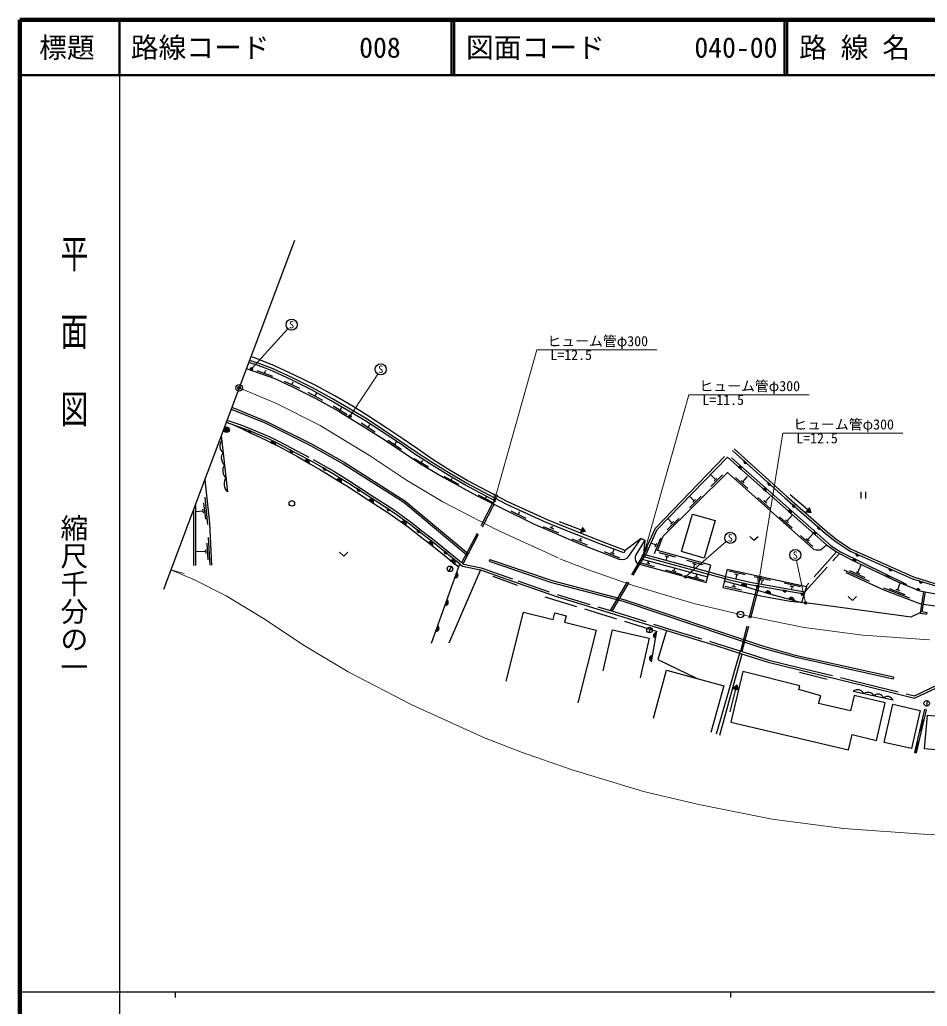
# Model space of a CAD drawing. Units: millimetres at full size, sheet at 1:1000; details may follow other scales. Extents: x 40000 to 680000, y 20000 to 380000.
# Drawn here: x 40000 to 203468, y 202409 to 380000 of the extents above; entities that cross this region are included whole.
import ezdxf
from ezdxf.enums import TextEntityAlignment as Align

# ---------------------------------------------------------------- set-up
doc = ezdxf.new("R2010")
doc.units = ezdxf.units.MM
doc.header["$LTSCALE"] = 1000
doc.header["$PDMODE"] = 32
doc.header["$PDSIZE"] = 500
doc.linetypes.add('CHAIN', pattern=[18.5, 12, -1.5, 3.5, -1.5])
doc.linetypes.add('DASHED', pattern=[7.5, 6, -1.5])
for name, color, linetype, lineweight in [('M-BGD', 7, 'Continuous', 25), ('M-BMK', 2, 'CHAIN', 13), ('M-BMK-OTRS', 5, 'Continuous', 25), ('M-BMK-SRVR', 3, 'Continuous', 25), ('M-STR-HTXT', 7, 'Continuous', 13), ('M-STR-STRC', 7, 'Continuous', 25), ('M-TTL', 2, 'Continuous', 140), ('M-TTL-BAND', 7, 'Continuous', 25), ('M-TTL-LINE', 7, 'Continuous', 50)]:
    doc.layers.add(name, color=color, linetype=linetype, lineweight=lineweight)
doc.layers.add('M-OTRS', color=6, linetype='Continuous')
doc.layers.add('M-TTL-TXT', color=7, linetype='Continuous')
doc.styles.add('@ＭＳ ゴシック', font='')
doc.styles.add('ＭＳ ゴシック', font='')
doc.styles.get('@ＭＳ ゴシック').set_extended_font_data('@MS Gothic')
doc.styles.get('ＭＳ ゴシック').set_extended_font_data('MS Gothic')

# ---------------------------------------------------------------- blocks, each defined once
blk = doc.blocks.new('open_arrow')
at = {"color": 0, "linetype": 'Continuous', "lineweight": -2}
blk.add_lwpolyline([(7.5, 1.25), (0, 0), (7.5, -1.25)], dxfattribs=at)

msp = doc.modelspace()

# ---------------------------------------------------------------- hatches: boundary and pattern name
at = {"layer": 'M-BGD'}
for points in [[(76764, 306262, -1), (77754, 306120, -1)], [(81737, 305869), (81161, 306113, 0.84072)], [(85185, 303917, -0.82183), (86079, 303489)], [(88729, 302576), (89282, 302283, -0.84072)], [(91310, 300608, -0.82183), (92158, 300095)], [(170442, 300609), (170907, 300190, -0.84072)], [(94705, 299332), (95245, 299015, -0.84072)], [(169920, 299114), (169451, 299528, -0.84072)], [(97086, 297209, -0.82183), (97930, 296689)], [(174776, 296700), (175241, 296281, -0.84072)], [(101328, 295245), (100805, 295588, 0.84072)], [(174392, 295164), (173922, 295578, -0.84072)], [(102871, 293517, -0.82183), (103702, 292977)], [(106733, 291726), (106208, 292067, 0.84072)], [(178943, 291144), (178474, 291558, -0.84072)], [(179181, 292761), (179652, 292349, -0.84072)], [(181623, 291379), (182555, 291236), (182275, 292137)], [(108768, 289577, -0.82183), (109579, 289007)], [(111651, 288152), (112138, 287760, -0.84072)], [(140998, 287670), (141923, 287855), (141352, 288605)], [(183364, 287239), (182895, 287654, -0.84072)], [(183718, 288787), (184189, 288375, -0.84072)], [(113583, 285892, -0.82183), (114371, 285291)], [(116500, 284329), (116985, 283934, -0.84072)], [(117621, 282645, -0.82183), (118390, 282020)], [(190592, 282420), (190028, 282690, -0.84072)], [(190574, 283888), (191148, 283640, -0.84072)], [(196567, 281238), (197139, 280983, -0.84072)], [(118706, 280485, -0.82183), (118374, 279551)], [(196604, 279540), (196040, 279810, -0.84072)], [(202036, 278966), (202635, 278782, -0.84072)], [(169958, 278175, -0.82183), (170915, 277919)], [(172604, 278151), (173221, 278044, -0.84072)], [(174311, 276910, -0.82183), (175260, 276626)], [(177475, 277309), (178092, 277202, -0.84072)], [(202134, 277165), (201555, 277403, -0.84072)], [(116953, 275560, -0.82183), (116621, 274627)], [(178525, 275730, -0.82183), (179480, 275468)], [(180678, 276755), (181294, 276648, -0.84072)], [(115281, 270861, -0.82183), (114949, 269927)], [(154472, 268682, -0.82183), (154644, 269657)], [(153749, 264574, -0.82183), (153921, 265550)], [(169421, 259350), (169137, 260250), (168453, 259600)], [(202828, 253893), (202536, 253960), (202089, 252011), (202381, 251944)], [(201934, 249994), (201641, 250062), (201194, 248112), (201487, 248045)]]:
    msp.add_hatch(color=256, dxfattribs=at).paths.add_polyline_path(points)
at = {"layer": 'M-STR-HTXT'}
for points in [[(81991, 317153, -1), (81492, 317134, -1)], [(99731, 308651, -1), (99240, 308554, -1)], [(160154, 279706, -1), (159655, 279746, -1)], [(181655, 275235, -1), (181379, 274818, -1)]]:
    msp.add_hatch(color=256, dxfattribs=at).paths.add_polyline_path(points)

# ---------------------------------------------------------------- linework, layer by layer
at = {"layer": 'M-BGD'}
for p, q in [((82688, 316848), (85518, 315854)), ((84103, 316351), (84302, 316917)), ((87651, 314925), (90374, 313665)), ((89012, 314295), (89264, 314839)), ((91876, 312938), (94523, 311524)), ((93199, 312231), (93482, 312760)), ((96436, 310499), (98998, 308939)), ((97717, 309719), (98029, 310232)), ((101482, 307427), (104011, 305814)), ((81737, 305869), (81161, 306113)), ((102747, 306621), (103069, 307126)), ((76291, 305130), (77413, 295013)), ((85185, 303917), (86079, 303489)), ((106292, 304342), (108790, 302680)), ((107541, 303511), (107873, 304011)), ((89282, 302283), (88729, 302576)), ((91310, 300608), (92158, 300095)), ((111044, 301012), (113627, 299486)), ((112335, 300249), (112579, 300662)), ((170907, 300190), (170442, 300609)), ((95245, 299015), (94705, 299332)), ((169451, 299528), (169920, 299114)), ((97086, 297209), (97930, 296689)), ((116398, 297816), (119028, 296372)), ((117713, 297094), (117915, 297462)), ((165331, 297214), (164420, 298135)), ((164476, 295946), (166608, 298056)), ((165082, 296968), (165580, 297460)), ((168912, 297587), (171155, 295594)), ((169971, 297047), (170494, 296582)), ((170233, 296814), (171108, 297799)), ((175241, 296281), (174776, 296700)), ((101328, 295245), (100805, 295588)), ((173922, 295578), (174392, 295164)), ((191520, 295026), (191520, 293826)), ((192320, 295026), (192320, 293826)), ((73500, 290073), (73181, 293056)), ((73904, 289111), (73374, 294083)), ((102871, 293517), (103702, 292977)), ((122554, 294445), (125239, 293108)), ((123896, 293777), (124084, 294152)), ((160624, 292132), (162756, 294242)), ((161479, 293400), (160646, 294241)), ((161230, 293154), (161727, 293646)), ((172977, 293974), (175219, 291981)), ((174036, 293434), (174559, 292969)), ((174297, 293202), (175167, 294181)), ((181949, 291758), (178765, 294498)), ((71327, 291908), (71289, 281728)), ((71681, 292849), (71639, 281726)), ((73042, 291533), (71675, 291387)), ((73079, 291185), (73005, 291881)), ((106733, 291726), (106208, 292067)), ((128459, 291599), (131140, 290253)), ((129799, 290926), (130069, 291462)), ((178474, 291558), (178943, 291144)), ((179652, 292349), (179181, 292761)), ((182275, 292137), (181623, 291379)), ((182555, 291236), (181623, 291379)), ((182555, 291236), (182275, 292137)), ((108768, 289577), (109579, 289007)), ((141175, 288138), (137247, 289625)), ((156631, 288179), (158763, 290289)), ((157485, 289447), (156735, 290205)), ((157237, 289201), (157734, 289693)), ((176872, 290512), (179114, 288518)), ((177931, 289972), (178454, 289507)), ((178193, 289739), (179189, 290860)), ((112138, 287760), (111651, 288152)), ((134301, 288800), (137061, 287624)), ((135476, 288626), (136120, 288351)), ((135798, 288488), (135959, 288865)), ((141352, 288605), (140998, 287670)), ((141923, 287855), (140998, 287670)), ((141923, 287855), (141352, 288605)), ((184189, 288375), (183718, 288787)), ((74273, 281785), (74013, 286779)), ((139438, 286583), (142218, 285455)), ((140617, 286429), (141265, 286166)), ((140941, 286297), (141108, 286709)), ((154336, 283926), (155446, 286713)), ((180616, 287183), (182859, 285190)), ((181675, 286643), (182199, 286178)), ((181937, 286411), (182933, 287532)), ((182895, 287654), (183364, 287239)), ((73544, 284251), (71649, 284219)), ((73562, 283901), (73526, 284600)), ((73922, 282768), (73765, 285764)), ((113583, 285892), (114371, 285291)), ((116985, 283934), (116500, 284329)), ((145259, 284257), (148051, 283157)), ((146765, 283986), (147042, 284689)), ((154612, 285430), (153722, 285785)), ((154483, 285105), (154742, 285756)), ((117621, 282645), (118390, 282020)), ((120804, 283878), (120579, 283610)), ((124673, 282854), (124560, 282522)), ((146439, 284114), (147091, 283858)), ((151847, 282973), (163911, 279715)), ((152112, 283419), (164040, 280198)), ((153194, 282205), (153298, 282581)), ((158094, 283259), (155203, 284058)), ((156906, 283276), (156231, 283463)), ((156569, 283370), (156379, 282682)), ((163080, 281882), (160188, 282681)), ((190028, 282690), (190592, 282420)), ((191148, 283640), (190574, 283888)), ((114189, 267793), (119272, 282076)), ((117754, 281576), (117224, 280728)), ((122976, 280970), (117301, 267771)), ((151958, 282236), (154271, 281596)), ((152924, 282280), (153464, 282131)), ((156342, 280961), (159234, 280161)), ((157515, 280886), (158189, 280699)), ((157852, 280792), (157996, 281313)), ((161892, 281899), (161217, 282086)), ((161554, 281992), (161372, 281333)), ((170662, 280069), (167730, 280705)), ((188435, 280969), (192990, 278906)), ((189470, 280829), (192202, 279592)), ((190641, 280628), (191279, 280339)), ((190960, 280484), (191579, 281850)), ((197139, 280983), (196567, 281238)), ((118706, 280485), (118374, 279551)), ((125194, 279816), (129588, 278217)), ((160354, 279841), (163254, 279072)), ((161527, 279778), (162204, 279599)), ((161866, 279689), (162009, 280229)), ((169474, 280020), (168790, 280168)), ((169132, 280094), (168967, 279334)), ((175230, 279077), (172299, 279713)), ((174043, 279028), (173359, 279176)), ((173701, 279102), (173547, 278394)), ((196040, 279810), (196604, 279540)), ((202635, 278782), (202036, 278966)), ((167083, 278027), (170012, 277380)), ((168270, 278072), (168954, 277921)), ((168612, 277997), (168724, 278505)), ((169958, 278175), (170915, 277919)), ((173221, 278044), (172604, 278151)), ((178092, 277202), (177475, 277309)), ((180619, 277907), (177687, 278544)), ((179431, 277858), (178747, 278006)), ((179089, 277932), (178985, 277453)), ((195588, 277706), (200259, 275922)), ((196630, 277630), (199432, 276559)), ((197811, 277500), (198465, 277250)), ((198138, 277375), (198610, 278611)), ((201555, 277403), (202134, 277165)), ((116953, 275560), (116621, 274627)), ((174311, 276910), (175260, 276626)), ((178525, 275730), (179480, 275468)), ((181294, 276648), (180678, 276755)), ((202721, 274784), (210086, 273743)), ((203374, 273309), (203327, 273013)), ((115281, 270861), (114949, 269927)), ((153587, 270606), (153293, 269650)), ((154690, 269916), (153720, 264410)), ((154472, 268682), (154644, 269657)), ((153749, 264574), (153921, 265550)), ((169749, 266368), (165472, 251411)), ((166120, 251240), (170120, 265831)), ((180428, 262563), (185410, 261285)), ((197401, 261721), (197326, 261379)), ((168937, 259475), (167888, 255408)), ((169137, 260250), (168453, 259600)), ((168453, 259600), (169421, 259350)), ((169137, 260250), (169421, 259350)), ((190139, 259155), (197297, 257572)), ((202973, 255866), (201194, 248112)), ((203266, 255799), (201487, 248045)), ((202973, 255866), (203266, 255799)), ((203432, 257438), (203310, 256445)), ((202828, 253893), (202536, 253960)), ((202381, 251944), (202089, 252011)), ((201934, 249994), (201641, 250062)), ((201194, 248112), (201487, 248045))]:
    msp.add_line(p, q, dxfattribs=at)
at = {"layer": 'M-BGD', "linetype": 'DASHED'}
for p, q in [((119659, 282273), (125186, 292899)), ((119888, 282063), (125455, 292766)), ((187109, 284196), (181591, 278003)), ((146396, 273634), (152191, 283398)), ((146692, 273544), (152491, 283317)), ((181422, 277032), (187653, 283914)), ((164040, 280198), (167000, 279399)), ((164142, 280585), (167095, 279788)), ((172831, 278112), (169797, 266353)), ((173128, 278060), (170083, 266262)), ((134575, 276141), (154690, 269916))]:
    msp.add_line(p, q, dxfattribs=at)
at = {"layer": 'M-BGD'}
for points in [[(125842, 293293), (120168, 296273), (117094, 298072), (113963, 300008), (110995, 301933), (108376, 303760), (102167, 307848), (96111, 311403), (92564, 313364), (89065, 315111), (85492, 316775), (82658, 317858), (81235, 318302)], [(148836, 284020), (144783, 285531), (139920, 287475), (134957, 289443), (127715, 292760), (120363, 296623), (117301, 298414), (114177, 300346), (111218, 302265), (108600, 304091), (102379, 308187), (96309, 311750), (92750, 313719), (89239, 315471), (85648, 317143), (82789, 318236), (81376, 318677)], [(149050, 284473), (144963, 285998), (140105, 287939), (135153, 289903), (127936, 293209), (120605, 297061), (117558, 298843), (114444, 300769), (111645, 302766), (108990, 304576), (106104, 306495), (102844, 308633), (100062, 310384), (96752, 312317), (93190, 314202), (89515, 316041), (85912, 317700), (83063, 318839), (81638, 319377)], [(80817, 317187), (85922, 315395), (89522, 313728), (93340, 311826), (97387, 309569), (101347, 307157), (105470, 304529), (112213, 300042), (116252, 297657), (122268, 294353), (126931, 292030), (132398, 289285), (140999, 285620), (145199, 283958), (147892, 282897), (148483, 282812), (148976, 282896), (149465, 283148), (149840, 283584), (151947, 286630), (152579, 286299), (150954, 283671), (150874, 283348), (150874, 282948), (150928, 282564), (151117, 282310), (151422, 282049), (152308, 281828), (161128, 279388), (163647, 278719), (164467, 281810), (154872, 284461), (155894, 287027), (167459, 298477), (182416, 285182), (182996, 284708), (183441, 284553), (183772, 284553), (184155, 284596), (184470, 284740), (185344, 285490)], [(78087, 309916), (84316, 307373), (92400, 303352), (98230, 300052), (109164, 293136), (120579, 283610)], [(78210, 310243), (84460, 307692), (92564, 303661), (98410, 300352), (109371, 293419), (120804, 283878)], [(77192, 307530), (79527, 306743), (81193, 306100), (84862, 304540), (86566, 303721), (92648, 300499), (94461, 299475), (96350, 298367), (98104, 297287), (99258, 296602), (103091, 294090), (107020, 291540), (110350, 289198), (112376, 287568), (114635, 285844), (119272, 282076)], [(78359, 307136), (80043, 306332), (81365, 305718), (83136, 304933), (84754, 304124), (86356, 303356), (88152, 302378), (90014, 301393), (92360, 299973), (94162, 298955), (96041, 297853), (97793, 296773), (98940, 296093), (102763, 293587), (106684, 291043), (109989, 288718), (112006, 287096), (114264, 285373), (118967, 281551), (119056, 281469)], [(168410, 302441), (177833, 293943), (185159, 287525), (187070, 286007), (189557, 284326), (192165, 283202), (200827, 279337), (205347, 277950), (209817, 277108), (211603, 276804), (216019, 276355), (219424, 276047), (225396, 275748), (227938, 275652)], [(168678, 302738), (178099, 294241), (185416, 287832), (187307, 286330), (189750, 284678), (192326, 283569), (200967, 279712), (205443, 278339), (209887, 277502), (211656, 277200), (216057, 276753), (219452, 276446), (225414, 276148), (227953, 276052)], [(152112, 283419), (152324, 283776), (154503, 288496), (166934, 301381)], [(152553, 283300), (152765, 283657), (154824, 288234), (167468, 301279), (185344, 285490), (187109, 284196), (189828, 282786), (198146, 278801), (202122, 277170), (210761, 275601), (218721, 274814), (227953, 274496)], [(168209, 301149), (186172, 285311), (187810, 284186), (199664, 278392), (199585, 278211)], [(73337, 297260), (74178, 289372), (74571, 281843)], [(151947, 286630), (149050, 284473), (148836, 284020)], [(152579, 286299), (152324, 283776), (164142, 280585)], [(171488, 287003), (172238, 286303), (172988, 287003)], [(97616, 284150), (98366, 283450), (99116, 284150)], [(124560, 282522), (135782, 278695), (148711, 275318), (173681, 266949), (179584, 265301), (197326, 261379)], [(124673, 282854), (135883, 279030), (148811, 275653), (173784, 267284), (179669, 265641), (197401, 261721)], [(122976, 280970), (129585, 278614), (136837, 276117), (146902, 273062), (156941, 269914), (165401, 267338), (169815, 265927), (174837, 264345), (180452, 262960), (192308, 260083), (201179, 257891), (208085, 261111)], [(167409, 281082), (166617, 277822), (173779, 276242), (178780, 275308), (182886, 274885), (200589, 272507), (202182, 273320)], [(167409, 281082), (181710, 277977), (180833, 275097)], [(166902, 278992), (171095, 277871), (175280, 276620), (180833, 275097)], [(167000, 279399), (167601, 279237), (171508, 278340), (181305, 276646)], [(167095, 279788), (167698, 279625), (171587, 278733), (181422, 277032)], [(188773, 280486), (195791, 277308), (202416, 274777)], [(202781, 277050), (202163, 273200), (203327, 273013)], [(189227, 276172), (189977, 275472), (190727, 276172)], [(203076, 276997), (202507, 273449), (203374, 273309)], [(127635, 260920), (130766, 273354), (136069, 272019), (136368, 273206), (138397, 272695), (138109, 271550), (143802, 270117), (140543, 257053)], [(145084, 262788), (146776, 270194), (153383, 268684), (151745, 261514)], [(156526, 270044), (154935, 264815), (161996, 261417)], [(154163, 254290), (156518, 262912), (166802, 260104), (164498, 251706)]]:
    msp.add_lwpolyline(points, dxfattribs=at)
at = {"layer": 'M-BGD', "linetype": 'DASHED'}
for points in [[(77332, 307905), (79663, 307119), (81343, 306471), (85027, 304904), (86747, 304079), (92840, 300850), (94661, 299822), (96556, 298710), (98311, 297629), (99470, 296942), (103309, 294425), (107244, 291872), (110590, 289517), (112623, 287883), (114882, 286158), (119621, 282308), (119938, 282017), (123085, 281356), (129717, 278991), (136961, 276497), (147020, 273445), (157059, 270296), (165521, 267720), (169936, 266308), (174945, 264730), (180547, 263349), (192403, 260472), (201138, 258313), (208581, 261784)], [(119272, 282076), (119359, 282005), (119748, 281648), (122976, 280970)]]:
    msp.add_lwpolyline(points, dxfattribs=at)
at = {"layer": 'M-BGD'}
for points in [[(161151, 291022), (165237, 289829), (163271, 283092), (159185, 284285)], [(170231, 262674), (168110, 253573), (189261, 248544), (189921, 251321), (194305, 250279), (195906, 257013), (190303, 258345), (189643, 255568), (183878, 256939), (184268, 258309), (180346, 259425), (180542, 260113)], [(197240, 256784), (202188, 255679), (200649, 248784), (195700, 249888)], [(203489, 254799), (208191, 254408), (207686, 248353), (202985, 248745)]]:
    msp.add_lwpolyline(points, close=True, dxfattribs=at)
for centre in [(77259, 306191), (89012, 292935), (117489, 281152), (153440, 270128), (203371, 256942)]:
    msp.add_circle(centre, 500, dxfattribs=at)
for centre, radius, start, end in [((81470, 306041), 318, 166.85934, 327.07707), ((77726, 303295), 1665, 143.66534, 228.99574), ((85590, 303615), 505, 345.56762, 143.22582), ((77975, 301052), 1665, 143.66534, 228.99574), ((89031, 302477), 318, 161.97574, 322.19348), ((91684, 300268), 505, 339.98786, 137.64605), ((170711, 300440), 318, 147.84208, 308.05981), ((78223, 298809), 1665, 143.66534, 228.99574), ((95003, 299221), 318, 159.47705, 319.69478), ((169649, 299280), 318, 328.4395, 128.65723), ((78869, 296460), 2053, 147.83917, 224.82192), ((97457, 296865), 505, 339.54397, 137.20216), ((175045, 296531), 318, 147.84208, 308.05981), ((101097, 295462), 318, 156.64213, 316.85986), ((174121, 295330), 318, 328.4395, 128.65723), ((103234, 293165), 505, 338.19447, 135.85266), ((106501, 291942), 318, 156.9147, 317.13243), ((178672, 291310), 318, 328.4395, 128.65723), ((179453, 292596), 318, 148.67416, 308.89189), ((109117, 289212), 505, 336.04369, 133.70188), ((111929, 287998), 318, 151.09158, 311.30931), ((183093, 287406), 318, 328.4395, 128.65723), ((183989, 288622), 318, 148.67416, 308.89189), ((113917, 285514), 505, 333.81117, 131.46936), ((116777, 284174), 318, 150.79583, 311.01356), ((117943, 282257), 505, 332.0756, 129.73379), ((190287, 282506), 318, 344.29481, 144.51254), ((190882, 283814), 318, 166.58523, 326.80297), ((196875, 281160), 318, 165.84171, 326.05944), ((118447, 280051), 505, 261.5821, 59.24029), ((196299, 279626), 318, 344.29481, 144.51254), ((202352, 278926), 318, 172.83508, 333.05281), ((170411, 277953), 505, 356.20225, 153.86044), ((172922, 278151), 318, 180.08019, 340.29793), ((174758, 276674), 505, 354.52437, 152.18256), ((177793, 277309), 318, 180.08019, 340.29793), ((201824, 277233), 318, 347.58181, 147.79954), ((116695, 275126), 505, 261.5821, 59.24029), ((178977, 275505), 505, 355.83384, 153.49203), ((180995, 276755), 318, 180.08019, 340.29793), ((115023, 270427), 505, 261.5821, 59.24029), ((154655, 269152), 505, 91.17735, 248.83554), ((153931, 265045), 505, 91.17735, 248.83554), ((190878, 258022), 1353, 31.96971, 123.08255), ((192729, 257444), 1473, 36.53587, 118.51639), ((194630, 257551), 1052, 22.0708, 132.98146), ((196293, 257045), 1134, 27.70119, 127.35107)]:
    msp.add_arc(centre, radius, start, end, dxfattribs=at)
at = {"layer": 'M-BMK'}
msp.add_lwpolyline([(79526, 313748), (86266, 310922), (94136, 306951), (103020, 301572), (109664, 297136), (116221, 293205), (126073, 288116), (137312, 282979), (142288, 281053), (150332, 278241), (161423, 274916), (169823, 272933), (181273, 270622), (191889, 269223), (204980, 268316), (225861, 268099), (269167, 268779), (369041, 270521), (396691, 270780), (411281, 271514), (468103, 276799), (567675, 284627)], dxfattribs=at)
at = {"layer": 'M-BMK-OTRS'}
msp.add_line((89476, 340255), (65897, 277441), dxfattribs=at)
at = {"layer": 'M-BMK-SRVR'}
for centre in [(79526, 313748), (169823, 272933)]:
    msp.add_circle(centre, 600, dxfattribs=at)
at = {"layer": 'M-OTRS'}
msp.add_point((79526, 313748), dxfattribs=at)
at = {"layer": 'M-STR-HTXT'}
for p, q in [((81741, 317144), (88294, 324356)), ((99486, 308603), (104483, 316225)), ((159904, 279726), (167227, 286077)), ((181517, 275026), (179900, 282654)), ((67217, 280957), (69591, 280332))]:
    msp.add_line(p, q, dxfattribs=at)
for points in [[(125321, 292832), (133135, 320582), (154785, 320582)], [(152321, 283363), (160514, 312491), (182164, 312491)], [(172979, 278086), (177424, 305587), (199074, 305587)], [(67217, 280957), (71600, 279119), (77164, 276312), (84228, 272035), (90938, 267554), (99175, 262617), (110757, 256634), (123707, 250715), (130192, 248204), (139527, 244941), (152368, 241091), (162338, 238738), (175518, 236077), (188391, 234382), (203587, 233329), (225954, 233097), (269747, 233784), (369510, 235524), (397735, 235788), (413782, 236596), (471096, 241926), (498681, 244095)]]:
    msp.add_lwpolyline(points, dxfattribs=at)
for centre in [(81741, 317144), (99486, 308603), (159904, 279726), (181517, 275026)]:
    msp.add_circle(centre, 250, dxfattribs=at)
at = {"layer": 'M-STR-STRC'}
for centre in [(88966, 325096), (105031, 317062), (167983, 286733), (179693, 283632)]:
    msp.add_circle(centre, 1000, dxfattribs=at)
at = {"layer": 'M-TTL'}
for p, q in [((40000, 380000), (40000, 20000)), ((680000, 380000), (40000, 380000))]:
    msp.add_line(p, q, dxfattribs=at)
at = {"layer": 'M-TTL-BAND'}
for p, q in [((58000, 370000), (58000, 20000)), ((40000, 205000), (579000, 205000)), ((68000, 205000), (68000, 204000)), ((168000, 205000), (168000, 204000))]:
    msp.add_line(p, q, dxfattribs=at)
at = {"layer": 'M-TTL-LINE'}
for p, q in [((58000, 380000), (58000, 370000)), ((117750, 380000), (117750, 370000)), ((118250, 380000), (118250, 370000)), ((177750, 380000), (177750, 370000)), ((178250, 380000), (178250, 370000)), ((40000, 370000), (680000, 370000))]:
    msp.add_line(p, q, dxfattribs=at)

# ---------------------------------------------------------------- block references
at = {"layer": 'M-STR-HTXT', "xscale": 240, "yscale": 240}
for p, rotation in [((125321, 292832), 74.3), ((152321, 283363), 74.3), ((172979, 278086), 80.8)]:
    msp.add_blockref('open_arrow', p, dxfattribs=dict(at, rotation=rotation))

# ---------------------------------------------------------------- texts
at = {"layer": 'M-STR-HTXT', "style": 'ＭＳ ゴシック'}
for p in [(135035, 320682), (162414, 312591), (179324, 305687)]:
    msp.add_text('ヒューム管φ300', height=1833, dxfattribs=at).set_placement(p, align=Align.BOTTOM_LEFT)
for s, p in [('L=12.5', (135590, 320582)), ('L=11.5', (162969, 312491)), ('L=12.5', (179878, 305587))]:
    msp.add_text(s, height=1833, dxfattribs=at).set_placement(p, align=Align.TOP_LEFT)
at = {"layer": 'M-STR-STRC', "style": 'ＭＳ ゴシック'}
for p in [(88966, 325096), (105031, 317062), (167983, 286733), (179693, 283632)]:
    msp.add_text('S', height=1320, dxfattribs=at).set_placement(p, align=Align.MIDDLE_CENTER)
at = {"layer": 'M-TTL-BAND', "style": '@ＭＳ ゴシック', "width": 1.4}
msp.add_text('平  面  図', height=3666, rotation=270, dxfattribs=at).set_placement((49777, 306475), align=Align.MIDDLE_RIGHT)
at = {"layer": 'M-TTL-BAND', "style": '@ＭＳ ゴシック'}
msp.add_text('縮尺千分の一', height=3666, rotation=270, dxfattribs=at).set_placement((49777, 261030), align=Align.MIDDLE_RIGHT)
at = {"layer": 'M-TTL-TXT', "style": 'ＭＳ ゴシック'}
msp.add_text('標題', height=3666, dxfattribs=at).set_placement((48500, 375000), align=Align.MIDDLE_CENTER)
for s, p in [('路線コード', (60000, 375000)), ('008', (101142, 375000)), ('図面コード', (120380, 375000)), ('040-00', (161521, 375000)), ('路 線 名', (180380, 375000))]:
    msp.add_text(s, height=3666, dxfattribs=at).set_placement(p, align=Align.MIDDLE_LEFT)

doc.saveas('drawing.dxf')
